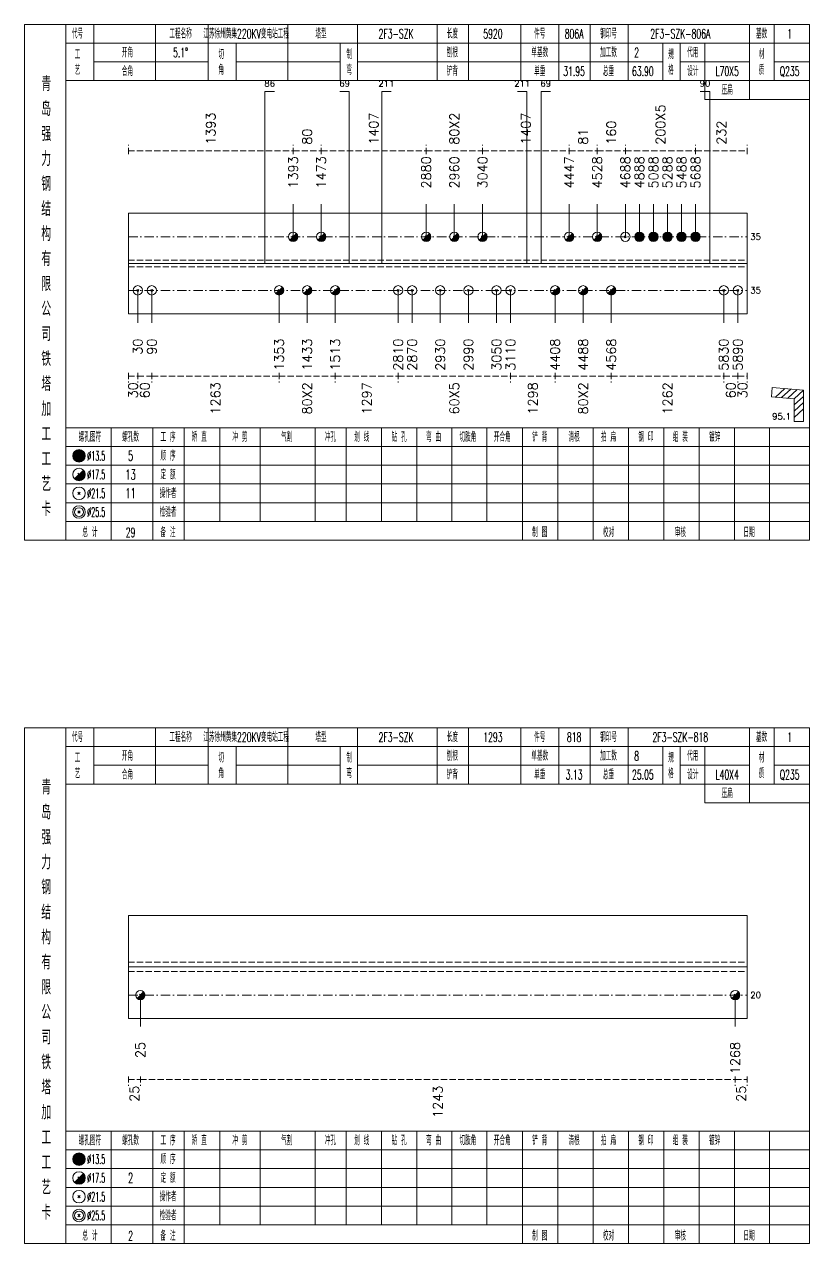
# Model space of a CAD drawing. Extents: x 0 to 4623, y -1159 to 4890.
# Drawn here: x 3425.4 to 3676.8, y 1350 to 1740 of the extents above; entities that cross this region are included whole.
import ezdxf
from ezdxf.enums import TextEntityAlignment as Align

# ---------------------------------------------------------------- set-up
doc = ezdxf.new("R2010")
doc.units = 0
doc.header["$MEASUREMENT"] = 0
doc.linetypes.add('一点画线', pattern=[5.2, 3, -1, 0.2, -1])
doc.linetypes.add('虚线', pattern=[2.75, 2, -0.75])
doc.layers.get('0').update_dxf_attribs({"linetype": 'CONTINUOUS', "lineweight": 25})
for name, color, linetype, lineweight in [('1', 7, 'CONTINUOUS', 25), ('2', 7, 'CONTINUOUS', 25), ('4', 7, 'CONTINUOUS', 25), ('5', 7, 'CONTINUOUS', 25)]:
    doc.layers.add(name, color=color, linetype=linetype, lineweight=lineweight)
doc.styles.get("Standard").update_dxf_attribs({"font": 'simplex.shx', "width": 0.7, "height": 3, "bigfont": 'gbhzfs.shx'})

# ---------------------------------------------------------------- blocks, each defined once
blk = doc.blocks.new('孔17.5')
at = {"layer": '5', "color": 7, "linetype": 'Continuous', "lineweight": 13}
for p, q in [((-0.707, -0.707), (0.707, 0.707)), ((-0.2, 0.2), (0.2, -0.2))]:
    blk.add_line(p, q, dxfattribs=at)
blk.add_circle((0, 0), 1, dxfattribs=at)
for radius in [0.9, 0.8, 0.7, 0.6, 0.5, 0.4, 0.3, 0.2, 0.1]:
    blk.add_arc((0, 0), radius, 225, 45, dxfattribs=at)
blk = doc.blocks.new('孔21.5')
at = {"layer": '5', "color": 7, "linetype": 'Continuous', "lineweight": 13}
for p, q in [((-0.2, -0.2), (0.2, 0.2)), ((-0.2, 0.2), (0.2, -0.2))]:
    blk.add_line(p, q, dxfattribs=at)
blk.add_circle((0, 0), 1, dxfattribs=at)
blk = doc.blocks.new('孔13.5')
at = {"layer": '5', "color": 7, "linetype": 'Continuous', "lineweight": 13}
for p, q in [((-0.1, -0.1), (0.1, 0.1)), ((0.1, -0.1), (-0.1, 0.1))]:
    blk.add_line(p, q, dxfattribs=at)
for radius in [1, 0.9, 0.8, 0.7, 0.6, 0.5, 0.4, 0.3, 0.2, 0.1]:
    blk.add_circle((0, 0), radius, dxfattribs=at)

msp = doc.modelspace()

# ---------------------------------------------------------------- linework, layer by layer
at = {"color": 8, "linetype": '虚线', "lineweight": 9}
for p, q in [((3458.7, 1698.5), (3458.7, 1701.5)), ((3511.436, 1698.5), (3511.436, 1701.5)), ((3511.436, 1698.5), (3511.436, 1701.5)), ((3520.436, 1698.5), (3520.436, 1701.5)), ((3520.436, 1698.5), (3520.436, 1701.5)), ((3554.05, 1698.5), (3554.05, 1701.5)), ((3554.05, 1698.5), (3554.05, 1701.5)), ((3572.05, 1698.5), (3572.05, 1701.5)), ((3572.05, 1698.5), (3572.05, 1701.5)), ((3599.8, 1698.5), (3599.8, 1701.5)), ((3599.8, 1698.5), (3599.8, 1701.5)), ((3608.8, 1698.5), (3608.8, 1701.5)), ((3608.8, 1698.5), (3608.8, 1701.5)), ((3617.8, 1698.5), (3617.8, 1701.5)), ((3617.8, 1698.5), (3617.8, 1701.5)), ((3640.3, 1698.5), (3640.3, 1701.5)), ((3640.3, 1698.5), (3640.3, 1701.5)), ((3656.8, 1698.5), (3656.8, 1701.5)), ((3458.7, 1699.5), (3511.436, 1699.5)), ((3511.436, 1699.5), (3520.436, 1699.5)), ((3520.436, 1699.5), (3554.05, 1699.5)), ((3554.05, 1699.5), (3572.05, 1699.5)), ((3572.05, 1699.5), (3599.8, 1699.5)), ((3599.8, 1699.5), (3608.8, 1699.5)), ((3608.8, 1699.5), (3617.8, 1699.5)), ((3617.8, 1699.5), (3640.3, 1699.5)), ((3640.3, 1699.5), (3656.8, 1699.5)), ((3458.7, 1628.5), (3458.7, 1625.5)), ((3458.7, 1627.5), (3461.7, 1627.5)), ((3461.7, 1628.5), (3461.7, 1625.5)), ((3461.7, 1628.5), (3461.7, 1625.5)), ((3461.7, 1627.5), (3466.2, 1627.5)), ((3466.2, 1628.5), (3466.2, 1625.5)), ((3466.2, 1628.5), (3466.2, 1625.5)), ((3466.2, 1627.5), (3506.936, 1627.5)), ((3506.936, 1628.5), (3506.936, 1625.5)), ((3506.936, 1628.5), (3506.936, 1625.5)), ((3506.936, 1627.5), (3524.936, 1627.5)), ((3524.936, 1628.5), (3524.936, 1625.5)), ((3524.936, 1628.5), (3524.936, 1625.5)), ((3524.936, 1627.5), (3545.05, 1627.5)), ((3545.05, 1628.5), (3545.05, 1625.5)), ((3545.05, 1628.5), (3545.05, 1625.5)), ((3545.05, 1627.5), (3581.05, 1627.5)), ((3581.05, 1628.5), (3581.05, 1625.5)), ((3581.05, 1628.5), (3581.05, 1625.5)), ((3581.05, 1627.5), (3595.3, 1627.5)), ((3595.3, 1628.5), (3595.3, 1625.5)), ((3595.3, 1628.5), (3595.3, 1625.5)), ((3595.3, 1627.5), (3613.3, 1627.5)), ((3613.3, 1628.5), (3613.3, 1625.5)), ((3613.3, 1628.5), (3613.3, 1625.5)), ((3613.3, 1627.5), (3649.3, 1627.5)), ((3649.3, 1628.5), (3649.3, 1625.5)), ((3649.3, 1628.5), (3649.3, 1625.5)), ((3649.3, 1627.5), (3653.8, 1627.5)), ((3653.8, 1628.5), (3653.8, 1625.5)), ((3653.8, 1628.5), (3653.8, 1625.5)), ((3653.8, 1627.5), (3656.8, 1627.5)), ((3656.8, 1628.5), (3656.8, 1625.5)), ((3458.7, 1403.5), (3458.7, 1400.5)), ((3458.7, 1402.5), (3462.53, 1402.5)), ((3462.53, 1403.5), (3462.53, 1400.5)), ((3462.53, 1403.5), (3462.53, 1400.5)), ((3462.53, 1402.5), (3652.97, 1402.5)), ((3652.97, 1403.5), (3652.97, 1400.5)), ((3652.97, 1403.5), (3652.97, 1400.5)), ((3652.97, 1402.5), (3656.8, 1402.5)), ((3656.8, 1403.5), (3656.8, 1400.5))]:
    msp.add_line(p, q, dxfattribs=at)
at = {"color": 7, "linetype": 'Continuous', "lineweight": 13}
for p, q in [((3511.436, 1672.071), (3511.436, 1682.5)), ((3520.436, 1672.071), (3520.436, 1682.5)), ((3554.05, 1672.071), (3554.05, 1682.5)), ((3563.05, 1672.071), (3563.05, 1682.5)), ((3572.05, 1672.071), (3572.05, 1682.5)), ((3599.8, 1672.071), (3599.8, 1682.5)), ((3608.8, 1672.071), (3608.8, 1682.5)), ((3617.8, 1672.071), (3617.8, 1682.5)), ((3622.3, 1672.071), (3622.3, 1682.5)), ((3626.8, 1672.071), (3626.8, 1682.5)), ((3631.3, 1672.071), (3631.3, 1682.5)), ((3635.8, 1672.071), (3635.8, 1682.5)), ((3640.3, 1672.071), (3640.3, 1682.5)), ((3461.7, 1654.929), (3461.7, 1644.5)), ((3466.2, 1654.929), (3466.2, 1644.5)), ((3506.936, 1654.929), (3506.936, 1644.5)), ((3515.936, 1654.929), (3515.936, 1644.5)), ((3524.936, 1654.929), (3524.936, 1644.5)), ((3545.05, 1654.929), (3545.05, 1644.5)), ((3549.55, 1654.929), (3549.55, 1644.5)), ((3558.55, 1654.929), (3558.55, 1644.5)), ((3567.55, 1654.929), (3567.55, 1644.5)), ((3576.55, 1654.929), (3576.55, 1644.5)), ((3581.05, 1654.929), (3581.05, 1644.5)), ((3595.3, 1654.929), (3595.3, 1644.5)), ((3604.3, 1654.929), (3604.3, 1644.5)), ((3613.3, 1654.929), (3613.3, 1644.5)), ((3649.3, 1654.929), (3649.3, 1644.5)), ((3653.8, 1654.929), (3653.8, 1644.5)), ((3462.53, 1429.5), (3462.53, 1419.5)), ((3652.97, 1429.5), (3652.97, 1419.5))]:
    msp.add_line(p, q, dxfattribs=at)
at = {"color": 7, "linetype": 'Continuous', "lineweight": 18}
for p, q in [((3458.7, 1679.571), (3458.7, 1647.429)), ((3458.7, 1679.571), (3656.8, 1679.571)), ((3656.8, 1679.571), (3656.8, 1647.429)), ((3458.7, 1663.5), (3656.8, 1663.5)), ((3458.7, 1455), (3458.7, 1422)), ((3458.7, 1455), (3656.8, 1455)), ((3656.8, 1455), (3656.8, 1422)), ((3458.7, 1438.5), (3656.8, 1438.5))]:
    msp.add_line(p, q, dxfattribs=at)
at = {"color": 3, "linetype": '一点画线', "lineweight": 13}
for p, q in [((3458.7, 1672.071), (3656.8, 1672.071)), ((3458.7, 1654.929), (3656.8, 1654.929)), ((3458.7, 1429.5), (3656.8, 1429.5))]:
    msp.add_line(p, q, dxfattribs=at)
at = {"color": 1, "linetype": '虚线', "lineweight": 18}
for p, q in [((3458.7, 1664.571), (3656.8, 1664.571)), ((3458.7, 1662.429), (3656.8, 1662.429)), ((3458.7, 1440), (3656.8, 1440)), ((3458.7, 1437), (3656.8, 1437))]:
    msp.add_line(p, q, dxfattribs=at)
at = {"layer": '1', "color": 7, "linetype": 'Continuous', "lineweight": 18}
for p, q in [((3458.7, 1647.429), (3656.8, 1647.429)), ((3458.7, 1422), (3656.8, 1422))]:
    msp.add_line(p, q, dxfattribs=at)
at = {"layer": '2', "color": 7, "linetype": 'Continuous', "lineweight": 13}
for p, q in [((3502.436, 1663.5), (3502.436, 1718.5)), ((3502.436, 1718.5), (3505.436, 1718.5)), ((3529.436, 1718.5), (3526.436, 1718.5)), ((3529.436, 1663.5), (3529.436, 1718.5)), ((3539.8, 1663.5), (3539.8, 1718.5)), ((3539.8, 1718.5), (3542.8, 1718.5)), ((3586.3, 1718.5), (3583.3, 1718.5)), ((3586.3, 1663.5), (3586.3, 1718.5)), ((3590.8, 1663.5), (3590.8, 1718.5)), ((3590.8, 1718.5), (3593.8, 1718.5)), ((3644.8, 1718.5), (3641.8, 1718.5)), ((3644.8, 1663.5), (3644.8, 1718.5)), ((3664.84, 1623.889), (3664.573, 1620.901)), ((3674.8, 1623), (3664.84, 1623.889)), ((3665.824, 1620.789), (3668.824, 1623.533)), ((3667.816, 1620.611), (3670.816, 1623.356)), ((3669.808, 1620.434), (3672.808, 1623.178)), ((3671.8, 1620.256), (3674.8, 1623)), ((3674.8, 1613), (3674.8, 1623)), ((3664.573, 1620.901), (3671.8, 1620.256)), ((3671.8, 1618.256), (3674.8, 1621)), ((3671.8, 1620.256), (3671.8, 1613)), ((3671.8, 1616.256), (3674.8, 1619)), ((3671.8, 1614.256), (3674.8, 1617)), ((3671.8, 1613), (3674.8, 1613))]:
    msp.add_line(p, q, dxfattribs=at)
at = {"layer": '4', "color": 1, "linetype": 'Continuous', "lineweight": 18}
for p, q in [((3438.7, 1575), (3438.7, 1740)), ((3447.6, 1722), (3447.6, 1740)), ((3467.4, 1722), (3467.4, 1740)), ((3484.2, 1722), (3484.2, 1740)), ((3509.8, 1722), (3509.8, 1740)), ((3532.1, 1722), (3532.1, 1740)), ((3557.6, 1722), (3557.6, 1740)), ((3567.6, 1722), (3567.6, 1740)), ((3584.3, 1722), (3584.3, 1740)), ((3596.5, 1722), (3596.5, 1740)), ((3606.5, 1722), (3606.5, 1740)), ((3618.7, 1722), (3618.7, 1740)), ((3657.6, 1716), (3657.6, 1740)), ((3665.4, 1722), (3665.4, 1740)), ((3438.7, 1734), (3676.8, 1734)), ((3493.2, 1722), (3493.2, 1734)), ((3526.5, 1722), (3526.5, 1734)), ((3629.8, 1722), (3629.8, 1734)), ((3635.4, 1722), (3635.4, 1734)), ((3643.2, 1716), (3643.2, 1734)), ((3447.6, 1728), (3484.2, 1728)), ((3493.2, 1728), (3526.5, 1728)), ((3532.1, 1728), (3629.8, 1728)), ((3635.4, 1728), (3657.6, 1728)), ((3665.4, 1728), (3676.8, 1728)), ((3438.7, 1722), (3676.8, 1722)), ((3643.2, 1716), (3676.8, 1716)), ((3438.7, 1611), (3676.8, 1611)), ((3453.2, 1575), (3453.2, 1611)), ((3466.5, 1575), (3466.5, 1611)), ((3476.6, 1575), (3476.6, 1611)), ((3488, 1581), (3488, 1611)), ((3500.9, 1581), (3500.9, 1611)), ((3518.5, 1581), (3518.5, 1611)), ((3528.4, 1581), (3528.4, 1611)), ((3539.7, 1581), (3539.7, 1611)), ((3551, 1581), (3551, 1611)), ((3562.3, 1581), (3562.3, 1611)), ((3573.5, 1581), (3573.5, 1611)), ((3584.9, 1581), (3584.9, 1611)), ((3596.2, 1581), (3596.2, 1611)), ((3607.5, 1581), (3607.5, 1611)), ((3618.8, 1581), (3618.8, 1611)), ((3630.1, 1581), (3630.1, 1611)), ((3641.4, 1581), (3641.4, 1611)), ((3652.7, 1581), (3652.7, 1611)), ((3664, 1581), (3664, 1611)), ((3438.7, 1605), (3676.8, 1605)), ((3438.7, 1599), (3676.8, 1599)), ((3438.7, 1593), (3676.8, 1593)), ((3438.7, 1587), (3676.8, 1587)), ((3438.7, 1581), (3676.8, 1581)), ((3584.9, 1575), (3584.9, 1581)), ((3596.2, 1575), (3596.2, 1581)), ((3607.5, 1575), (3607.5, 1581)), ((3618.8, 1575), (3618.8, 1581)), ((3630.1, 1575), (3630.1, 1581)), ((3641.4, 1575), (3641.4, 1581)), ((3652.7, 1575), (3652.7, 1581)), ((3664, 1575), (3664, 1581)), ((3438.7, 1350), (3438.7, 1515)), ((3447.6, 1497), (3447.6, 1515)), ((3467.4, 1497), (3467.4, 1515)), ((3484.2, 1497), (3484.2, 1515)), ((3509.8, 1497), (3509.8, 1515)), ((3532.1, 1497), (3532.1, 1515)), ((3557.6, 1497), (3557.6, 1515)), ((3567.6, 1497), (3567.6, 1515)), ((3584.3, 1497), (3584.3, 1515)), ((3596.5, 1497), (3596.5, 1515)), ((3606.5, 1497), (3606.5, 1515)), ((3618.7, 1497), (3618.7, 1515)), ((3657.6, 1491), (3657.6, 1515)), ((3665.4, 1497), (3665.4, 1515)), ((3438.7, 1509), (3676.8, 1509)), ((3493.2, 1497), (3493.2, 1509)), ((3526.5, 1497), (3526.5, 1509)), ((3629.8, 1497), (3629.8, 1509)), ((3635.4, 1497), (3635.4, 1509)), ((3643.2, 1491), (3643.2, 1509)), ((3447.6, 1503), (3484.2, 1503)), ((3493.2, 1503), (3526.5, 1503)), ((3532.1, 1503), (3629.8, 1503)), ((3635.4, 1503), (3657.6, 1503)), ((3665.4, 1503), (3676.8, 1503)), ((3438.7, 1497), (3676.8, 1497)), ((3643.2, 1491), (3676.8, 1491)), ((3438.7, 1386), (3676.8, 1386)), ((3453.2, 1350), (3453.2, 1386)), ((3466.5, 1350), (3466.5, 1386)), ((3476.6, 1350), (3476.6, 1386)), ((3488, 1356), (3488, 1386)), ((3500.9, 1356), (3500.9, 1386)), ((3518.5, 1356), (3518.5, 1386)), ((3528.4, 1356), (3528.4, 1386)), ((3539.7, 1356), (3539.7, 1386)), ((3551, 1356), (3551, 1386)), ((3562.3, 1356), (3562.3, 1386)), ((3573.5, 1356), (3573.5, 1386)), ((3584.9, 1356), (3584.9, 1386)), ((3596.2, 1356), (3596.2, 1386)), ((3607.5, 1356), (3607.5, 1386)), ((3618.8, 1356), (3618.8, 1386)), ((3630.1, 1356), (3630.1, 1386)), ((3641.4, 1356), (3641.4, 1386)), ((3652.7, 1356), (3652.7, 1386)), ((3664, 1356), (3664, 1386)), ((3438.7, 1380), (3676.8, 1380)), ((3438.7, 1374), (3676.8, 1374)), ((3438.7, 1368), (3676.8, 1368)), ((3438.7, 1362), (3676.8, 1362)), ((3438.7, 1356), (3676.8, 1356)), ((3584.9, 1350), (3584.9, 1356)), ((3596.2, 1350), (3596.2, 1356)), ((3607.5, 1350), (3607.5, 1356)), ((3618.8, 1350), (3618.8, 1356)), ((3630.1, 1350), (3630.1, 1356)), ((3641.4, 1350), (3641.4, 1356)), ((3652.7, 1350), (3652.7, 1356)), ((3664, 1350), (3664, 1356))]:
    msp.add_line(p, q, dxfattribs=at)
at = {"layer": '4', "color": 7, "linetype": 'Continuous', "lineweight": 13}
for p, q in [((3442.7, 1601.8), (3443.1, 1602.2)), ((3443.1, 1601.8), (3442.7, 1602.2)), ((3441.486, 1594.586), (3444.314, 1597.414)), ((3442.5, 1596.4), (3443.3, 1595.6)), ((3442.5, 1589.6), (3443.3, 1590.4)), ((3442.5, 1590.4), (3443.3, 1589.6)), ((3442.5, 1583.6), (3443.3, 1584.4)), ((3442.5, 1584.4), (3443.3, 1583.6)), ((3442.7, 1376.8), (3443.1, 1377.2)), ((3443.1, 1376.8), (3442.7, 1377.2)), ((3441.486, 1369.586), (3444.314, 1372.414)), ((3442.5, 1371.4), (3443.3, 1370.6)), ((3442.5, 1364.6), (3443.3, 1365.4)), ((3442.5, 1365.4), (3443.3, 1364.6)), ((3442.5, 1358.6), (3443.3, 1359.4)), ((3442.5, 1359.4), (3443.3, 1358.6))]:
    msp.add_line(p, q, dxfattribs=at)
at = {"layer": '4', "color": 1, "linetype": 'Continuous', "lineweight": 18}
for points in [[(3425.4, 1740), (3425.4, 1575), (3676.8, 1575), (3676.8, 1740)], [(3425.4, 1515), (3425.4, 1350), (3676.8, 1350), (3676.8, 1515)]]:
    msp.add_lwpolyline(points, close=True, dxfattribs=at)
at = {"layer": '4', "color": 7, "linetype": 'Continuous', "lineweight": 13}
for centre, radius in [((3442.9, 1602), 2), ((3442.9, 1602), 1.8), ((3442.9, 1602), 1.6), ((3442.9, 1602), 1.4), ((3442.9, 1602), 1.2), ((3442.9, 1602), 1), ((3442.9, 1602), 0.8), ((3442.9, 1602), 0.6), ((3442.9, 1602), 0.4), ((3442.9, 1602), 0.2), ((3442.9, 1596), 2), ((3442.9, 1590), 2), ((3442.9, 1584), 2), ((3442.9, 1584), 1.4), ((3442.9, 1377), 2), ((3442.9, 1377), 1.8), ((3442.9, 1377), 1.6), ((3442.9, 1377), 1.4), ((3442.9, 1377), 1.2), ((3442.9, 1377), 1), ((3442.9, 1377), 0.8), ((3442.9, 1377), 0.6), ((3442.9, 1377), 0.4), ((3442.9, 1377), 0.2), ((3442.9, 1371), 2), ((3442.9, 1365), 2), ((3442.9, 1359), 2), ((3442.9, 1359), 1.4)]:
    msp.add_circle(centre, radius, dxfattribs=at)
for centre, radius in [((3442.9, 1596), 1.8), ((3442.9, 1596), 1.6), ((3442.9, 1596), 1.4), ((3442.9, 1596), 1.2), ((3442.9, 1596), 1), ((3442.9, 1596), 0.8), ((3442.9, 1596), 0.6), ((3442.9, 1596), 0.4), ((3442.9, 1596), 0.2), ((3442.9, 1371), 1.8), ((3442.9, 1371), 1.6), ((3442.9, 1371), 1.4), ((3442.9, 1371), 1.2), ((3442.9, 1371), 1), ((3442.9, 1371), 0.8), ((3442.9, 1371), 0.6), ((3442.9, 1371), 0.4), ((3442.9, 1371), 0.2)]:
    msp.add_arc(centre, radius, 225, 45, dxfattribs=at)

# ---------------------------------------------------------------- block references
at = {"color": 7, "linetype": 'Continuous', "lineweight": 13, "xscale": 1.5, "yscale": 1.5, "zscale": 1.5}
for name, p in [('孔17.5', (3511.436, 1672.071)), ('孔17.5', (3520.436, 1672.071)), ('孔17.5', (3554.05, 1672.071)), ('孔17.5', (3563.05, 1672.071)), ('孔17.5', (3572.05, 1672.071)), ('孔17.5', (3599.8, 1672.071)), ('孔17.5', (3608.8, 1672.071)), ('孔21.5', (3617.8, 1672.071)), ('孔13.5', (3622.3, 1672.071)), ('孔13.5', (3626.8, 1672.071)), ('孔13.5', (3631.3, 1672.071)), ('孔13.5', (3635.8, 1672.071)), ('孔13.5', (3640.3, 1672.071))]:
    msp.add_blockref(name, p, dxfattribs=at)
at = {"layer": '1', "color": 7, "linetype": 'Continuous', "lineweight": 13, "xscale": 1.5, "yscale": 1.5, "zscale": 1.5}
for name, p in [('孔21.5', (3461.7, 1654.929)), ('孔21.5', (3466.2, 1654.929)), ('孔17.5', (3506.936, 1654.929)), ('孔17.5', (3515.936, 1654.929)), ('孔17.5', (3524.936, 1654.929)), ('孔21.5', (3545.05, 1654.929)), ('孔21.5', (3549.55, 1654.929)), ('孔21.5', (3558.55, 1654.929)), ('孔21.5', (3567.55, 1654.929)), ('孔21.5', (3576.55, 1654.929)), ('孔21.5', (3581.05, 1654.929)), ('孔17.5', (3595.3, 1654.929)), ('孔17.5', (3604.3, 1654.929)), ('孔17.5', (3613.3, 1654.929)), ('孔21.5', (3649.3, 1654.929)), ('孔21.5', (3653.8, 1654.929)), ('孔17.5', (3462.53, 1429.5)), ('孔17.5', (3652.97, 1429.5))]:
    msp.add_blockref(name, p, dxfattribs=at)

# ---------------------------------------------------------------- texts
at = {"color": 8, "linetype": 'Continuous', "lineweight": 9}
for s, p in [('200X5', (3629.05, 1701.5)), ('1393', (3485.068, 1701.5)), ('1407', (3537.243, 1701.5)), ('80X2', (3563.05, 1701.5)), ('1407', (3585.925, 1701.5)), ('160', (3613.3, 1701.5)), ('232', (3648.55, 1701.5)), ('80', (3515.936, 1701.5)), ('81', (3604.3, 1701.5))]:
    msp.add_text(s, height=3, rotation=90, dxfattribs=at).set_placement(p, align=Align.MIDDLE_LEFT)
at = {"color": 7, "linetype": 'Continuous', "lineweight": 13}
for s, p in [('1393', (3511.436, 1687.5)), ('1473', (3520.436, 1687.5)), ('2880', (3554.05, 1687.5)), ('2960', (3563.05, 1687.5)), ('3040', (3572.05, 1687.5)), ('4447', (3599.8, 1687.5)), ('4528', (3608.8, 1687.5)), ('4688', (3617.8, 1687.5)), ('4888', (3622.3, 1687.5)), ('5088', (3626.8, 1687.5)), ('5288', (3631.3, 1687.5)), ('5488', (3635.8, 1687.5)), ('5688', (3640.3, 1687.5))]:
    msp.add_text(s, height=3, rotation=90, dxfattribs=at).set_placement(p, align=Align.MIDDLE_LEFT)
for s, p in [('35', (3657.8, 1672.071)), ('35', (3657.8, 1654.929)), ('20', (3657.8, 1429.5))]:
    msp.add_text(s, height=2, dxfattribs=at).set_placement(p, align=Align.MIDDLE_LEFT)
at = {"color": 8, "linetype": 'Continuous', "lineweight": 9}
for s, p in [('30', (3460.2, 1625.5)), ('60', (3463.95, 1625.5)), ('1263', (3486.568, 1625.5)), ('80X2', (3515.936, 1625.5)), ('1297', (3534.993, 1625.5)), ('60X5', (3563.05, 1625.5)), ('1298', (3588.175, 1625.5)), ('80X2', (3604.3, 1625.5)), ('1262', (3631.3, 1625.5)), ('60', (3651.55, 1625.5)), ('30', (3655.3, 1625.5)), ('25', (3460.615, 1400.5)), ('1243', (3557.75, 1400.5)), ('25', (3654.885, 1400.5))]:
    msp.add_text(s, height=3, rotation=90, dxfattribs=at).set_placement(p, align=Align.MIDDLE_RIGHT)
at = {"layer": '1', "color": 7, "linetype": 'Continuous', "lineweight": 13}
for s, p in [('30', (3461.7, 1639.5)), ('90', (3466.2, 1639.5)), ('1353', (3506.936, 1639.5)), ('1433', (3515.936, 1639.5)), ('1513', (3524.936, 1639.5)), ('2810', (3545.05, 1639.5)), ('2870', (3549.55, 1639.5)), ('2930', (3558.55, 1639.5)), ('2990', (3567.55, 1639.5)), ('3050', (3576.55, 1639.5)), ('3110', (3581.05, 1639.5)), ('4408', (3595.3, 1639.5)), ('4488', (3604.3, 1639.5)), ('4568', (3613.3, 1639.5)), ('5830', (3649.3, 1639.5)), ('5890', (3653.8, 1639.5)), ('25', (3462.53, 1414.5)), ('1268', (3652.97, 1414.5))]:
    msp.add_text(s, height=3, rotation=90, dxfattribs=at).set_placement(p, align=Align.MIDDLE_RIGHT)
at = {"layer": '2', "color": 7, "linetype": 'Continuous', "lineweight": 13}
for s, p in [('86', (3503.936, 1719.5)), ('69', (3527.936, 1719.5)), ('211', (3541.3, 1719.5)), ('211', (3584.8, 1719.5)), ('69', (3592.3, 1719.5)), ('90', (3643.3, 1719.5))]:
    msp.add_text(s, height=2, dxfattribs=at).set_placement(p, align=Align.BOTTOM_CENTER)
msp.add_text('95.1', height=2, dxfattribs=at).set_placement((3670.8, 1613), align=Align.BOTTOM_RIGHT)
at = {"layer": '4', "color": 1, "linetype": 'Continuous', "lineweight": 13}
for s, height, width, p in [('代号', 3, 0.6, (3442.4, 1737)), ('工程名称', 3, 0.6, (3475.4, 1737)), ('江苏徐州黄集220KV变电站工程', 3, 0.6, (3496.4, 1737)), ('塔型', 3, 0.6, (3520.4, 1737)), ('2F3-SZK', 3, 0.6, (3544.4, 1737)), ('长度', 3, 0.6, (3562.4, 1737)), ('5920', 3, 0.6, (3575.4, 1737)), ('件号', 3, 0.6, (3590.4, 1737)), ('806A', 3, 0.6, (3601.4, 1737)), ('钢印号', 3, 0.6, (3612.4, 1737)), ('2F3-SZK-806A', 3, 0.6, (3635.4, 1737)), ('基数', 3, 0.6, (3661.4, 1737)), ('1', 3, 0.6, (3670.4, 1737)), ('工', 3, 0.6, (3442.4, 1730.4)), ('开角', 3, 0.6, (3458.4, 1731)), ('5.1%%d', 3, 0.6, (3475.4, 1731)), ('切', 3, 0.6, (3488.4, 1730.4)), ('制', 3, 0.6, (3529.4, 1730.4)), ('刨根', 3, 0.6, (3562.4, 1731)), ('单基数', 3, 0.6, (3590.4, 1731)), ('加工数', 3, 0.6, (3612.4, 1731)), ('2', 3, 0.6, (3621.4, 1731)), ('规', 3, 0.6, (3632.4, 1730.4)), ('代用', 3, 0.6, (3639.4, 1731)), ('材', 3, 0.6, (3661.4, 1730.4)), ('艺', 3, 0.6, (3442.4, 1725.4)), ('合角', 3, 0.6, (3458.4, 1725)), ('角', 3, 0.6, (3488.4, 1725.4)), ('弯', 3, 0.6, (3529.4, 1725.4)), ('铲背', 3, 0.6, (3562.4, 1725)), ('单重', 3, 0.6, (3590.4, 1725)), ('31.95', 3, 0.6, (3601.4, 1725)), ('总重', 3, 0.6, (3612.4, 1725)), ('63.90', 3, 0.6, (3623.4, 1725)), ('格', 3, 0.6, (3632.4, 1725.4)), ('设计', 3, 0.6, (3639.4, 1725)), ('L70X5', 3, 0.6, (3650.4, 1725)), ('质', 3, 0.6, (3661.4, 1725.4)), ('Q235', 3, 0.6, (3670.4, 1725)), ('青', 4.6, 0.8, (3432.4, 1721)), ('压扁', 3, 0.6, (3650.4, 1719)), ('岛', 4.6, 0.8, (3432.4, 1713)), ('强', 4.6, 0.8, (3432.4, 1705)), ('力', 4.6, 0.8, (3432.4, 1697)), ('钢', 4.6, 0.8, (3432.4, 1689)), ('结', 4.6, 0.8, (3432.4, 1681)), ('构', 4.6, 0.8, (3432.4, 1673)), ('有', 4.6, 0.8, (3432.4, 1665)), ('限', 4.6, 0.8, (3432.4, 1657)), ('公', 4.6, 0.8, (3432.4, 1649)), ('司', 4.6, 0.8, (3432.4, 1641)), ('铁', 4.6, 0.8, (3432.4, 1633)), ('塔', 4.6, 0.8, (3432.4, 1625)), ('加', 4.6, 0.8, (3432.4, 1617)), ('工', 4.6, 0.8, (3432.4, 1609)), ('螺孔图符', 3, 0.6, (3446.4, 1608)), ('螺孔数', 3, 0.6, (3459.4, 1608)), ('工 序', 3, 0.6, (3471.4, 1608)), ('矫 直', 3, 0.6, (3481.4, 1608)), ('冲 剪', 3, 0.6, (3494.4, 1608)), ('气割', 3, 0.6, (3509.4, 1608)), ('冲孔', 3, 0.6, (3523.4, 1608)), ('划 线', 3, 0.6, (3533.4, 1608)), ('钻 孔', 3, 0.6, (3545.4, 1608)), ('弯 曲', 3, 0.6, (3556.4, 1608)), ('切肢角', 3, 0.6, (3567.4, 1608)), ('开合角', 3, 0.6, (3578.4, 1608)), ('铲 背', 3, 0.6, (3590.4, 1608)), ('清根', 3, 0.6, (3601.4, 1608)), ('拍 扁', 3, 0.6, (3612.4, 1608)), ('钢 印', 3, 0.6, (3624.4, 1608)), ('组 装', 3, 0.6, (3635.4, 1608)), ('镀锌', 3, 0.6, (3646.4, 1608)), ('工', 4.6, 0.8, (3432.4, 1601)), ('%%C13.5', 3, 0.5, (3448.4, 1602)), ('5', 3.2, 0.6, (3459.4, 1602)), ('顺 序', 3, 0.6, (3471.4, 1602)), ('艺', 4.6, 0.8, (3432.4, 1593)), ('%%C17.5', 3, 0.5, (3448.4, 1596)), ('13', 3.2, 0.6, (3459.4, 1596)), ('定 额', 3, 0.6, (3471.4, 1596)), ('%%C21.5', 3, 0.5, (3448.4, 1590)), ('11', 3.2, 0.6, (3459.4, 1590)), ('操作者', 3, 0.6, (3471.4, 1590)), ('卡', 4.6, 0.8, (3432.4, 1585)), ('%%C25.5', 3, 0.5, (3448.4, 1584)), ('检验者', 3, 0.6, (3471.4, 1584)), ('总 计', 3, 0.6, (3446.4, 1577.5)), ('29', 3, 0.6, (3459.4, 1577.5)), ('备 注', 3, 0.6, (3471.4, 1577.5)), ('制 图', 3, 0.6, (3590.4, 1577.5)), ('校对', 3, 0.6, (3612.4, 1577.5)), ('审核', 3, 0.6, (3635.4, 1577.5)), ('日期', 3, 0.6, (3657.4, 1577.5)), ('代号', 3, 0.6, (3442.4, 1512)), ('工程名称', 3, 0.6, (3475.4, 1512)), ('江苏徐州黄集220KV变电站工程', 3, 0.6, (3496.4, 1512)), ('塔型', 3, 0.6, (3520.4, 1512)), ('2F3-SZK', 3, 0.6, (3544.4, 1512)), ('长度', 3, 0.6, (3562.4, 1512)), ('1293', 3, 0.6, (3575.4, 1512)), ('件号', 3, 0.6, (3590.4, 1512)), ('818', 3, 0.6, (3601.4, 1512)), ('钢印号', 3, 0.6, (3612.4, 1512)), ('2F3-SZK-818', 3, 0.6, (3635.4, 1512)), ('基数', 3, 0.6, (3661.4, 1512)), ('1', 3, 0.6, (3670.4, 1512)), ('工', 3, 0.6, (3442.4, 1505.4)), ('开角', 3, 0.6, (3458.4, 1506)), ('切', 3, 0.6, (3488.4, 1505.4)), ('制', 3, 0.6, (3529.4, 1505.4)), ('刨根', 3, 0.6, (3562.4, 1506)), ('单基数', 3, 0.6, (3590.4, 1506)), ('加工数', 3, 0.6, (3612.4, 1506)), ('8', 3, 0.6, (3621.4, 1506)), ('规', 3, 0.6, (3632.4, 1505.4)), ('代用', 3, 0.6, (3639.4, 1506)), ('材', 3, 0.6, (3661.4, 1505.4)), ('艺', 3, 0.6, (3442.4, 1500.4)), ('合角', 3, 0.6, (3458.4, 1500)), ('角', 3, 0.6, (3488.4, 1500.4)), ('弯', 3, 0.6, (3529.4, 1500.4)), ('铲背', 3, 0.6, (3562.4, 1500)), ('单重', 3, 0.6, (3590.4, 1500)), ('3.13', 3, 0.6, (3601.4, 1500)), ('总重', 3, 0.6, (3612.4, 1500)), ('25.05', 3, 0.6, (3623.4, 1500)), ('格', 3, 0.6, (3632.4, 1500.4)), ('设计', 3, 0.6, (3639.4, 1500)), ('L40X4', 3, 0.6, (3650.4, 1500)), ('质', 3, 0.6, (3661.4, 1500.4)), ('Q235', 3, 0.6, (3670.4, 1500)), ('青', 4.6, 0.8, (3432.4, 1496)), ('压扁', 3, 0.6, (3650.4, 1494)), ('岛', 4.6, 0.8, (3432.4, 1488)), ('强', 4.6, 0.8, (3432.4, 1480)), ('力', 4.6, 0.8, (3432.4, 1472)), ('钢', 4.6, 0.8, (3432.4, 1464)), ('结', 4.6, 0.8, (3432.4, 1456)), ('构', 4.6, 0.8, (3432.4, 1448)), ('有', 4.6, 0.8, (3432.4, 1440)), ('限', 4.6, 0.8, (3432.4, 1432)), ('公', 4.6, 0.8, (3432.4, 1424)), ('司', 4.6, 0.8, (3432.4, 1416)), ('铁', 4.6, 0.8, (3432.4, 1408)), ('塔', 4.6, 0.8, (3432.4, 1400)), ('加', 4.6, 0.8, (3432.4, 1392)), ('工', 4.6, 0.8, (3432.4, 1384)), ('螺孔图符', 3, 0.6, (3446.4, 1383)), ('螺孔数', 3, 0.6, (3459.4, 1383)), ('工 序', 3, 0.6, (3471.4, 1383)), ('矫 直', 3, 0.6, (3481.4, 1383)), ('冲 剪', 3, 0.6, (3494.4, 1383)), ('气割', 3, 0.6, (3509.4, 1383)), ('冲孔', 3, 0.6, (3523.4, 1383)), ('划 线', 3, 0.6, (3533.4, 1383)), ('钻 孔', 3, 0.6, (3545.4, 1383)), ('弯 曲', 3, 0.6, (3556.4, 1383)), ('切肢角', 3, 0.6, (3567.4, 1383)), ('开合角', 3, 0.6, (3578.4, 1383)), ('铲 背', 3, 0.6, (3590.4, 1383)), ('清根', 3, 0.6, (3601.4, 1383)), ('拍 扁', 3, 0.6, (3612.4, 1383)), ('钢 印', 3, 0.6, (3624.4, 1383)), ('组 装', 3, 0.6, (3635.4, 1383)), ('镀锌', 3, 0.6, (3646.4, 1383)), ('工', 4.6, 0.8, (3432.4, 1376)), ('%%C13.5', 3, 0.5, (3448.4, 1377)), ('顺 序', 3, 0.6, (3471.4, 1377)), ('定 额', 3, 0.6, (3471.4, 1371)), ('艺', 4.6, 0.8, (3432.4, 1368)), ('%%C17.5', 3, 0.5, (3448.4, 1371)), ('2', 3.2, 0.6, (3459.4, 1371)), ('%%C21.5', 3, 0.5, (3448.4, 1365)), ('操作者', 3, 0.6, (3471.4, 1365)), ('卡', 4.6, 0.8, (3432.4, 1360)), ('%%C25.5', 3, 0.5, (3448.4, 1359)), ('检验者', 3, 0.6, (3471.4, 1359)), ('总 计', 3, 0.6, (3446.4, 1352.5)), ('2', 3, 0.6, (3459.4, 1352.5)), ('备 注', 3, 0.6, (3471.4, 1352.5)), ('制 图', 3, 0.6, (3590.4, 1352.5)), ('校对', 3, 0.6, (3612.4, 1352.5)), ('审核', 3, 0.6, (3635.4, 1352.5)), ('日期', 3, 0.6, (3657.4, 1352.5))]:
    msp.add_text(s, height=height, dxfattribs=dict(at, width=width)).set_placement(p, align=Align.MIDDLE_CENTER)

doc.saveas('drawing.dxf')
